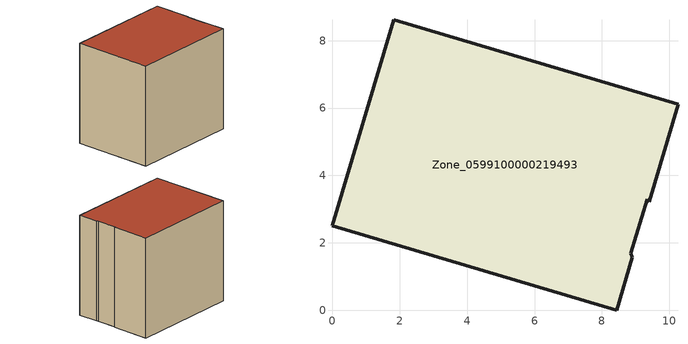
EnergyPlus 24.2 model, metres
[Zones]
Zone_0599100000219493
 floor ground (C_G): 9.34,3.29 8.87,1.68 8.91,1.57 8.44,0 0,2.5 1.81,8.62 10.26,6.12 9.4,3.23 z0.54
 wall outside (C_F): 9.4,3.23 10.26,6.12 1.81,8.62 0,2.5 8.44,0 8.91,1.57 8.87,1.68 9.34,3.29 9.4,3.23 z0.54:8.59
 roof outside (C_R): 8.87,1.68 9.34,3.29 9.4,3.23 10.26,6.12 1.81,8.62 0,2.5 8.44,0 8.91,1.57 z8.59
[BUILDING]
Pand.0599100000219493: North Axis=0; Terrain=City; Loads Convergence Tolerance Value=0.04; Temperature Convergence Tolerance Value=0.4; Solar Distribution=FullExterior; Maximum Number of Warmup Days=25; Minimum Number of Warmup Days=1
[Site:Location]
Rotterdam.The.Hague.AP_ZH_NLD Design_Conditions: Latitude=51.96; Longitude=4.45; Time Zone=1; Elevation=-4.5
[SITE:GROUNDTEMPERATURE:BUILDINGSURFACE]
18, 18, 18, 18, 18, 18, 18, 18, 18, 18, 18, 18
[MATERIAL] Thermal Absorptance=0.9; Solar Absorptance=0.7; Visible Absorptance=0.7
Name | Roughness | Thickness | Conductivity | Density | Specific Heat
G.TI.1965-1974 | MediumSmooth | 0.15 | 0.882353 | 540 | 1210
F.TI.1965-1974 | Rough | 0.3 | 0.697674 | 1920 | 840
R.TI.1965-1974 | MediumRough | 0.2 | 0.232558 | 1500 | 1000
[CONSTRUCTION]
C_G: G.TI.1965-1974
C_F: F.TI.1965-1974
C_R: R.TI.1965-1974
[ZONE]
Zone_0599100000219493: Type=1; Multiplier=1; Ceiling Height=Autocalculate; Volume=Autocalculate; Floor Area=autocalculate; Part of Total Floor Area=Yes
[ZONEINFILTRATION:DESIGNFLOWRATE]
Infil_Zone_0599100000219493: Zone or ZoneList or Space or SpaceList=Zone_0599100000219493; Schedule=AlwaysOn; Design Flow Rate Calculation Method=Flow/Area; Flow Rate per Floor Area=0.003; Constant Term Coefficient=1; Temperature Term Coefficient=0; Velocity Term Coefficient=0; Velocity Squared Term Coefficient=0
[HVACTEMPLATE:ZONE:IDEALLOADSAIRSYSTEM]
Zone_0599100000219493: Maximum Heating Supply Air Temperature=50; Minimum Cooling Supply Air Temperature=13; Maximum Heating Supply Air Humidity Ratio=0.0156; Minimum Cooling Supply Air Humidity Ratio=0.0077; Heating Limit=NoLimit; Cooling Limit=NoLimit; Dehumidification Control Type=ConstantSensibleHeatRatio; Cooling Sensible Heat Ratio=0.7; Dehumidification Setpoint=60; Humidification Control Type=None; Humidification Setpoint=30; Outdoor Air Method=None; Outdoor Air Flow Rate per Person=0.00944; Outdoor Air Flow Rate per Zone Floor Area=0; Outdoor Air Flow Rate per Zone=0; Demand Controlled Ventilation Type=None; Outdoor Air Economizer Type=NoEconomizer; Heat Recovery Type=None; Sensible Heat Recovery Effectiveness=0.7; Latent Heat Recovery Effectiveness=0.65
[ZONECONTROL:THERMOSTAT]
ThermostatControl_Zone_0599100000219493: Zone or ZoneList=Zone_0599100000219493; Control Type Schedule=DualSetpointControlType; Control 1=Thermostat_Zone_0599100000219493; Temperature Difference Between Cutout And Setpoint=0
[THERMOSTATSETPOINT:DUALSETPOINT]
Thermostat_Zone_0599100000219493: Heating Setpoint Temperature Schedule=HeatingSetpoint_Zone_0599100000219493; Cooling Setpoint Temperature Schedule=CoolingSetpoint_Zone_0599100000219493
[SCHEDULE:COMPACT]
HeatingSetpoint_Zone_0599100000219493: Through: 12/31, For: AllDays, Until: 24:00, 21
CoolingSetpoint_Zone_0599100000219493: Through: 12/31, For: AllDays, Until: 24:00, 24
DualSetpointControlType: Through: 12/31, For: AllDays, Until: 24:00, 4
AlwaysOn: Through: 12/31, For: AllDays, Until: 24:00, 1
